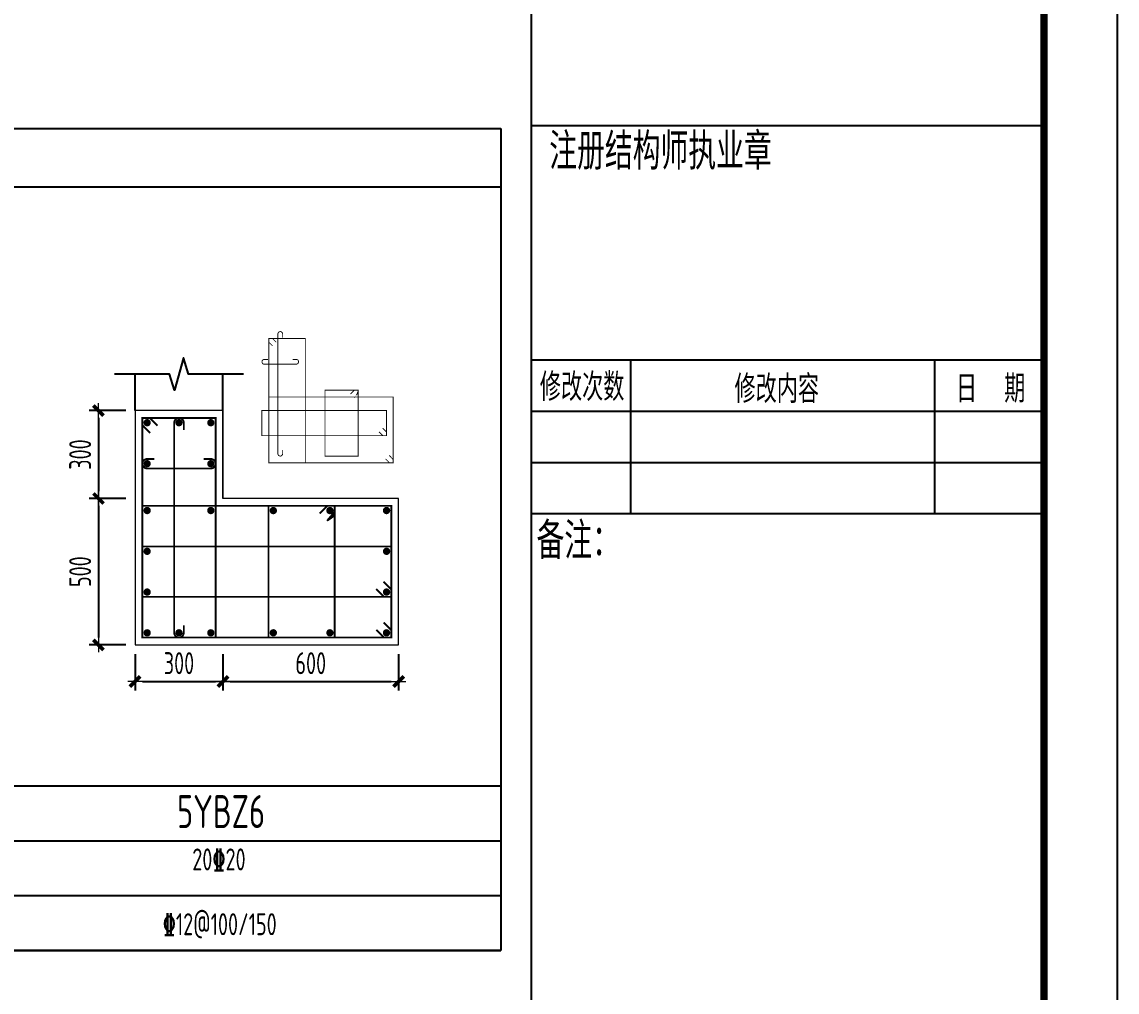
# Model space of a CAD drawing. Extents: x 292423 to 376523, y 106557 to 361882.
# Drawn here: x 361563 to 376523, y 204761 to 218013 of the extents above; entities that cross this region are included whole.
import ezdxf
from ezdxf.enums import TextEntityAlignment as Align

# ---------------------------------------------------------------- set-up
doc = ezdxf.new("R2010")
doc.units = 0
doc.header["$LTSCALE"] = 1000
doc.layers.get('0').update_dxf_attribs({"linetype": 'CONTINUOUS'})
doc.layers.get('Defpoints').update_dxf_attribs({"linetype": 'CONTINUOUS'})
for name, color, linetype in [('1508', 2, 'CONTINUOUS'), ('PUB_TITLE', 4, 'CONTINUOUS'), ('TAB', 7, 'CONTINUOUS'), ('THIN', 7, 'CONTINUOUS'), ('tk', 7, 'CONTINUOUS')]:
    doc.layers.add(name, color=color, linetype=linetype)
for name, color, linetype, lineweight in [('REIN', 6, 'CONTINUOUS', 18), ('Z-柱大样外框', 7, 'ByLayer', 18), ('Z-详图标注', 3, 'CONTINUOUS', 18)]:
    doc.layers.add(name, color=color, linetype=linetype, lineweight=lineweight)
doc.styles.add('HZTXT2', font='tssdeng.shx', dxfattribs={"width": 0.7, "bigfont": 'tssdchn.shx'})
doc.styles.get("Standard").update_dxf_attribs({"font": 'tssdeng.shx', "width": 0.7, "bigfont": 'tssdchn.shx'})
doc.styles.add('TCCAD_Dimension', font='Tssdeng.shx', dxfattribs={"width": 0.7, "bigfont": 'tssdchn.shx'})
doc.dimstyles.new('TCCAD_25_100', dxfattribs={"dimtxt": 300, "dimasz": 100, "dimexe": 125, "dimexo": 125, "dimgap": 100, "dimtad": 1, "dimdec": 0, "dimlfac": 0.25, "dimzin": 0, "dimdsep": 46, "dimtxsty": 'TCCAD_Dimension', "dimblk": '_TCDBK25_100', "dimcen": 0, "dimclrt": 7, "dimadec": 0, "dimazin": 0, "dimtfac": 1, "dimtdec": 0, "dimtix": 1, "dimtmove": 2, "dimatfit": 3, "dimfxl": 1, "dimtolj": 1, "dimtzin": 0, "dimarcsym": 0})

# ---------------------------------------------------------------- blocks, each defined once
blk = doc.blocks.new('_TCDBK25_100')
blk.add_line((-1, 0), (1, 0))
at = {"const_width": 0.5}
blk.add_lwpolyline([(-0.7, -0.7), (0.7, 0.7)], dxfattribs=at)
blk = doc.blocks.new('*D23')
at = {"layer": 'Defpoints', "color": 0}
for p in [(363108.7376156818, 212703.7439542134), (362608.7376156817, 211503.7439542133), (363108.7376156818, 211503.7439542133)]:
    blk.add_point(p, dxfattribs=at)
at = {"layer": 'Z-详图标注', "color": 0, "lineweight": -2}
for p, q in [((362983.7376156818, 212703.7439542134), (362483.7376156817, 212703.7439542134)), ((362608.7376156817, 212603.7439542134), (362608.7376156817, 211603.7439542133)), ((362983.7376156818, 211503.7439542133), (362483.7376156817, 211503.7439542133))]:
    blk.add_line(p, q, dxfattribs=at)
at = {"layer": 'Z-详图标注', "color": 0, "lineweight": -2, "xscale": 100, "yscale": 100, "zscale": 100}
for p, rotation in [((362608.7376156817, 212703.7439542134), 90), ((362608.7376156817, 211503.7439542133), 270)]:
    blk.add_blockref('_TCDBK25_100', p, dxfattribs=dict(at, rotation=rotation))
at = {"layer": 'Z-详图标注', "color": 7, "insert": (362358.7376156816, 212103.7439542134), "char_height": 300, "attachment_point": 5, "rotation": 90, "style": 'TCCAD_Dimension'}
blk.add_mtext('\\A1;300', dxfattribs=at)
blk = doc.blocks.new('*D24')
at = {"layer": 'Defpoints', "color": 0}
for p in [(363108.7376156818, 211503.7439542133), (362608.7376156819, 209503.7439542151), (363108.7376156818, 209503.7439542151)]:
    blk.add_point(p, dxfattribs=at)
at = {"layer": 'Z-详图标注', "color": 0, "lineweight": -2}
for p, q in [((362983.7376156818, 211503.7439542133), (362483.7376156819, 211503.7439542133)), ((362608.7376156819, 211403.7439542133), (362608.7376156819, 209603.7439542151)), ((362983.7376156818, 209503.7439542151), (362483.7376156819, 209503.7439542151))]:
    blk.add_line(p, q, dxfattribs=at)
at = {"layer": 'Z-详图标注', "color": 0, "lineweight": -2, "xscale": 100, "yscale": 100, "zscale": 100}
for p, rotation in [((362608.7376156819, 211503.7439542133), 90), ((362608.7376156819, 209503.7439542151), 270)]:
    blk.add_blockref('_TCDBK25_100', p, dxfattribs=dict(at, rotation=rotation))
at = {"layer": 'Z-详图标注', "color": 7, "insert": (362358.7376156818, 210503.7439542143), "char_height": 300, "attachment_point": 5, "rotation": 90, "style": 'TCCAD_Dimension'}
blk.add_mtext('\\A1;500', dxfattribs=at)
blk = doc.blocks.new('*D25')
at = {"layer": 'Defpoints', "color": 0}
for p in [(363108.7376156818, 209503.7439542151), (364308.7376156818, 209503.7439542144), (364308.7376156818, 209003.743954215)]:
    blk.add_point(p, dxfattribs=at)
at = {"layer": 'Z-详图标注', "color": 0, "lineweight": -2}
for p, q in [((363108.7376156818, 209378.7439542151), (363108.7376156818, 208878.743954215)), ((364308.7376156818, 209378.7439542144), (364308.7376156818, 208878.743954215)), ((363208.7376156818, 209003.743954215), (364208.7376156818, 209003.743954215))]:
    blk.add_line(p, q, dxfattribs=at)
at = {"layer": 'Z-详图标注', "color": 0, "lineweight": -2, "xscale": 100, "yscale": 100, "zscale": 100, "rotation": 180}
blk.add_blockref('_TCDBK25_100', (363108.7376156818, 209003.743954215), dxfattribs=at)
at = {"layer": 'Z-详图标注', "color": 0, "lineweight": -2, "xscale": 100, "yscale": 100, "zscale": 100}
blk.add_blockref('_TCDBK25_100', (364308.7376156818, 209003.743954215), dxfattribs=at)
at = {"layer": 'Z-详图标注', "color": 7, "insert": (363708.7376156818, 209253.743954215), "char_height": 300, "attachment_point": 5, "style": 'TCCAD_Dimension'}
blk.add_mtext('\\A1;300', dxfattribs=at)
blk = doc.blocks.new('*D26')
at = {"layer": 'Defpoints', "color": 0}
for p in [(364308.7376156818, 209503.7439542144), (366708.7376156819, 209503.7439542132), (366708.7376156819, 209003.7439542151)]:
    blk.add_point(p, dxfattribs=at)
at = {"layer": 'Z-详图标注', "color": 0, "lineweight": -2}
for p, q in [((364308.7376156818, 209378.7439542144), (364308.7376156818, 208878.7439542151)), ((366708.7376156819, 209378.7439542132), (366708.7376156819, 208878.7439542151)), ((364408.7376156818, 209003.7439542151), (366608.7376156819, 209003.7439542151))]:
    blk.add_line(p, q, dxfattribs=at)
at = {"layer": 'Z-详图标注', "color": 0, "lineweight": -2, "xscale": 100, "yscale": 100, "zscale": 100, "rotation": 180}
blk.add_blockref('_TCDBK25_100', (364308.7376156818, 209003.7439542151), dxfattribs=at)
at = {"layer": 'Z-详图标注', "color": 0, "lineweight": -2, "xscale": 100, "yscale": 100, "zscale": 100}
blk.add_blockref('_TCDBK25_100', (366708.7376156819, 209003.7439542151), dxfattribs=at)
at = {"layer": 'Z-详图标注', "color": 7, "insert": (365508.7376156818, 209253.7439542151), "char_height": 300, "attachment_point": 5, "style": 'TCCAD_Dimension'}
blk.add_mtext('\\A1;600', dxfattribs=at)
blk = doc.blocks.new('A1tk')
at = {"layer": 'PUB_TITLE'}
for p, q in [((76099.99999999988, 44731.79010904813), (83099.99999999988, 44731.79010904813)), ((76099.99999999988, 41531.79010904813), (83099.99999999988, 41531.79010904813)), ((77452.85625670129, 41531.79010904825), (77452.85625670129, 39431.9279869115)), ((81605.54825316148, 41531.79010904813), (81605.54825316148, 39431.9279869115)), ((76099.99999999988, 40831.79010904813), (83099.99999999988, 40831.79010904813)), ((76100, 40131.9279869115), (83100, 40131.9279869115)), ((76100, 39431.9279869115), (83100, 39431.9279869115))]:
    blk.add_line(p, q, dxfattribs=at)
at = {"layer": 'tk'}
blk.add_line((76099.99999999988, 1000), (76099.99999999988, 58400), dxfattribs=at)
at = {"layer": 'tk', "color": 5}
blk.add_lwpolyline([(0, 0), (0, 59400), (84099.99999999988, 59400), (84099.99999999988, 0)], close=True, dxfattribs=at)
at = {"layer": 'tk', "const_width": 100}
blk.add_lwpolyline([(2500, 1000), (83099.99999999988, 1000), (83099.99999999988, 58400), (2500, 58400)], close=True, dxfattribs=at)
at = {"layer": 'PUB_TITLE', "style": 'HZTXT2', "width": 0.8}
for s, height, p in [('注册结构师执业章', 500, (77863.29830531206, 44408.55906262412)), ('修改次数', 380, (76792.32546380954, 41180.53020924225)), ('修改内容', 380, (79451.6176002518, 41153.64342728001)), ('日  期', 380, (82371.91934920254, 41153.64342728001)), ('备注：', 500, (76739.93801630347, 39088.64536064514))]:
    blk.add_text(s, height=height, dxfattribs=at).set_placement(p, align=Align.MIDDLE)

msp = doc.modelspace()

# ---------------------------------------------------------------- linework, layer by layer
at = {"layer": 'REIN', "color": 6}
for points, const_width, elevation in [([(365124.4785101301, 212165.4632779245), (365124.47851013, 212115.4632779246, -1), (365059.47851013, 212115.4632779245), (365059.47851013, 213750.4632779238, -1), (365124.47851013, 213750.4632779238), (365124.47851013, 213700.4632779238)], 12.5, 3.461096427272176e-09), ([(365259.47851013, 213402.9632779238), (365309.47851013, 213402.9632779238, -1), (365309.47851013, 213337.9632779238), (364874.47851013, 213337.9632779238, -1), (364874.47851013, 213402.9632779238), (364924.47851013, 213402.9632779238)], 12.5, 3.461096427272176e-09), ([(363773.7376156818, 209768.7439542148), (363773.7376156818, 209668.7439542149, -1), (363643.7376156818, 209668.743954215), (363643.7376156818, 212538.7439542133, -1), (363773.7376156818, 212538.7439542133), (363773.7376156818, 212438.7439542135)], 25, -1.538850695724497e-09), ([(364043.7376156818, 212043.7439542133), (364143.7376156817, 212043.7439542133, -1), (364143.7376156818, 211913.7439542133), (363273.7376156818, 211913.7439542133, -1), (363273.7376156818, 212043.7439542133), (363373.7376156818, 212043.7439542133)], 25, -1.538850695724497e-09)]:
    msp.add_lwpolyline(points, format="xyb", dxfattribs=dict(at, const_width=const_width, elevation=elevation))
at = {"layer": 'REIN', "color": 210}
for points, const_width, elevation in [([(364987.7892964967, 213587.1524915571), (364934.7562879078, 213640.1855001461), (364934.7562879078, 213690.1855001461), (365434.7562879078, 213690.1855001461), (365434.7562879078, 211990.1855001468), (364934.7562879079, 211990.1855001469), (364934.7562879078, 213690.1855001461), (364984.7562879078, 213690.185500146), (365037.7892964967, 213637.1524915571)], 12.5, 1.346099067326552e-08), ([(366581.7232793187, 212093.2185087352), (366634.7562879078, 212040.1855001461), (366634.7562879079, 211990.1855001461), (364934.7562879079, 211990.1855001469), (364934.7562879078, 212890.1855001461), (366634.7562879079, 212890.1855001461), (366634.7562879079, 211990.1855001461), (366584.7562879078, 211990.1855001461), (366531.7232793187, 212043.2185087351)], 12.5, 1.346099067326552e-08), ([(363314.8036328598, 212397.6779370353), (363208.7376156817, 212503.7439542133), (363208.7376156818, 212603.7439542134), (364208.7376156818, 212603.7439542135), (364208.7376156818, 209603.7439542146), (363208.7376156818, 209603.7439542151), (363208.7376156818, 212603.7439542134), (363308.7376156817, 212603.7439542134), (363414.8036328598, 212497.6779370353)], 25, -1.538850695724497e-09), ([(366502.6715985038, 209809.8099713913), (366608.7376156818, 209703.7439542133), (366608.7376156818, 209603.7439542133), (363208.7376156818, 209603.7439542151), (363208.7376156818, 211403.7439542132), (366608.7376156818, 211403.7439542132), (366608.7376156818, 209603.7439542133), (366508.7376156818, 209603.7439542133), (366402.6715985039, 209709.8099713913)], 25, -1.538850695724497e-09)]:
    msp.add_lwpolyline(points, dxfattribs=dict(at, const_width=const_width, elevation=elevation))
at = {"layer": 'REIN', "color": 6}
for points, const_width, elevation in [([(366052.2788348743, 212929.9302693347), (366105.3118434633, 212982.9632779238), (366155.3118434632, 212982.9632779237), (366155.3118434633, 212082.9632779239), (365703.6451767967, 212082.9632779242), (365703.6451767967, 212982.9632779237), (366155.3118434632, 212982.9632779237), (366155.3118434633, 212932.9632779238), (366102.2788348743, 212879.9302693347)], 12.5, 3.461096427272176e-09), ([(366488.945501541, 212464.3296198461), (366541.97851013, 212411.296611257), (366541.97851013, 212361.296611257), (364841.97851013, 212361.2966112577), (364841.97851013, 212704.6299445907), (366541.97851013, 212704.6299445905), (366541.97851013, 212361.296611257), (366491.97851013, 212361.2966112571), (366438.945501541, 212414.3296198461)], 12.5, 3.461096427272176e-09), ([(365629.3382651704, 211297.6779370353), (365735.4042823485, 211403.7439542133), (365835.4042823484, 211403.7439542132), (365835.4042823485, 209603.7439542137), (364932.0709490151, 209603.7439542141), (364932.0709490151, 211403.7439542132), (365835.4042823484, 211403.7439542132), (365835.4042823485, 211303.7439542132), (365729.3382651705, 211197.6779370353)], 25, -1.538850695724497e-09), ([(366502.6715985039, 210366.476638058), (366608.7376156818, 210260.41062088), (366608.7376156818, 210160.41062088), (363208.7376156818, 210160.4106208811), (363208.7376156818, 210847.0772875472), (366608.7376156818, 210847.0772875466), (366608.7376156818, 210160.41062088), (366508.7376156818, 210160.4106208799), (366402.6715985039, 210266.4766380579)], 25, -1.538850695724497e-09)]:
    msp.add_lwpolyline(points, dxfattribs=dict(at, const_width=const_width, elevation=elevation))
at = {"layer": 'REIN', "color": 6, "const_width": 50, "elevation": -1.538850695724497e-09}
for points in [[(363248.7376156818, 212538.7439542134, 1), (363298.7376156817, 212538.7439542133, 1)], [(363683.7376156818, 212538.7439542133, 1), (363733.7376156818, 212538.7439542133, 1)], [(364118.7376156819, 212538.7439542133, 1), (364168.7376156818, 212538.7439542135, 1)], [(363248.7376156818, 211978.7439542133, 1), (363298.7376156818, 211978.7439542133, 1)], [(364118.7376156818, 211978.7439542133, 1), (364168.7376156818, 211978.7439542133, 1)], [(363248.7376156817, 211338.7439542132, 1), (363298.7376156818, 211338.7439542132, 1)], [(364118.7376156818, 211338.7439542132, 1), (364168.7376156818, 211338.7439542132, 1)], [(364972.0709490151, 211338.7439542132, 1), (365022.0709490151, 211338.7439542132, 1)], [(365745.4042823485, 211338.7439542132, 1), (365795.4042823485, 211338.7439542132, 1)], [(366518.7376156818, 211338.7439542132, 1), (366568.7376156818, 211338.7439542132, 1)], [(363248.7376156818, 210782.0772875472, 1), (363298.7376156818, 210782.0772875472, 1)], [(366518.7376156818, 210782.0772875466, 1), (366568.7376156819, 210782.0772875466, 1)], [(363248.7376156818, 210225.4106208811, 1), (363298.7376156818, 210225.4106208811, 1)], [(366518.7376156818, 210225.41062088, 1), (366568.7376156819, 210225.41062088, 1)], [(363248.7376156818, 209668.7439542151, 1), (363298.7376156818, 209668.7439542151, 1)], [(363683.7376156818, 209668.7439542148, 1), (363733.7376156818, 209668.7439542148, 1)], [(364118.7376156818, 209668.7439542146, 1), (364168.7376156818, 209668.7439542146, 1)], [(364972.0709490151, 209668.7439542142, 1), (365022.0709490151, 209668.7439542142, 1)], [(365745.4042823486, 209668.7439542137, 1), (365795.4042823485, 209668.7439542137, 1)], [(366518.7376156818, 209668.7439542133, 1), (366568.7376156818, 209668.7439542133, 1)]]:
    msp.add_lwpolyline(points, format="xyb", close=True, dxfattribs=at)
at = {"layer": 'TAB'}
for p, q in [((295391.9223657661, 216557.4683483892), (368105.7241992582, 216557.4683483891, 1.88294254142473e-08)), ((368105.7241992583, 216557.4683483891, 3.072785090601338e-08), (368105.7241992582, 205328.5266659237, -1.320903256724245e-07)), ((297191.9223657662, 215759.1040590007), (368105.7241992583, 215759.1040590007, 1.854924764987694e-08)), ((295391.9223657662, 207578.5266659232, -1.512419994533505e-07), (368105.7241992581, 207578.5266659232, -1.324125740391032e-07)), ((295391.9223657663, 206828.5266659235, -1.512419994533505e-07), (368105.7241992582, 206828.5266659234, -1.324125740391032e-07)), ((295391.9223657663, 206078.5266659232, -1.512419994533505e-07), (368105.7241992582, 206078.5266659233, -1.324125740391032e-07)), ((368105.7241992582, 205328.5266659233, -1.324125740391032e-07), (295391.9223657661, 205328.5266659232, -1.512419994533505e-07)), ((295391.9223657658, 205328.5266659234, -1.512419994533505e-07), (368105.7241992582, 205328.5266659233, -1.324125740391032e-07))]:
    msp.add_line(p, q, dxfattribs=at)
at = {"layer": 'THIN'}
for p, q in [((363108.7376156818, 212703.7439542134, -1.153874494171784e-08), (363108.7376156818, 213203.7439542135, -1.153874494171784e-08)), ((364308.7376156818, 212703.7439542133, -1.153874494171784e-08), (364308.7376156818, 213203.7439542134, -1.153874494171784e-08))]:
    msp.add_line(p, q, dxfattribs=at)
at = {"layer": 'THIN', "elevation": 8.373847203974082e-08}
msp.add_lwpolyline([(364588.7376156818, 213203.7439542134), (363838.7376156818, 213203.7439542133), (363768.7376156818, 213423.7439542133), (363648.7376156818, 212983.7439542133), (363578.7376156818, 213203.7439542133), (362828.7376156818, 213203.7439542133)], dxfattribs=at)
at = {"layer": 'Z-柱大样外框', "elevation": -1.153874494171784e-08}
msp.add_lwpolyline([(364308.7376156818, 211503.7439542132), (364308.7376156818, 212703.7439542133), (363108.7376156818, 212703.7439542134), (363108.7376156818, 209503.7439542151), (366708.7376156819, 209503.7439542132), (366708.7376156818, 211503.7439542132), (364308.7376156818, 211503.7439542132), (364308.7376156818, 212703.7439542133)], close=True, dxfattribs=at)

# ---------------------------------------------------------------- block references
at = {"layer": '1508'}
msp.add_blockref('A1tk', (292422.6344298457, 171865.3542306153), dxfattribs=at)

# ---------------------------------------------------------------- texts
at = {"layer": 'TAB', "width": 0.7}
for s, height, p in [('5YBZ6', 450, (364283.6563292057, 207227.4057676194, -1.627807443950683e-07)), ('%%13212@100/150', 300, (364264.5996552799, 205688.5364153748, -1.627807443950683e-07))]:
    msp.add_text(s, height=height, dxfattribs=at).set_placement(p, align=Align.MIDDLE_CENTER)
msp.add_text('20%%13220', height=300, dxfattribs=at).set_placement((363890.4672228838, 206333.5706654945, -1.627807443950683e-07), align=Align.BOTTOM_LEFT)

# ---------------------------------------------------------------- dimensions: what is measured, and where the dimension line sits
at = {"layer": 'Z-详图标注'}
for base, p1, p2, picture, middle in [((362608.7376156817, 211503.7439542133, -1.538850695724497e-09), (363108.7376156818, 212703.7439542134, -1.538850695724497e-09), (363108.7376156818, 211503.7439542133, -1.538850695724497e-09), '*D23', (362358.7376156816, 212103.7439542134, -1.538850695724497e-09)), ((362608.7376156819, 209503.7439542151, -1.538850695724497e-09), (363108.7376156818, 211503.7439542133, -1.538850695724497e-09), (363108.7376156818, 209503.7439542151, -1.538850695724497e-09), '*D24', (362358.7376156818, 210503.7439542143, -1.538850695724497e-09))]:
    dim = msp.add_linear_dim(base=base, p1=p1, p2=p2, angle=270, dimstyle='TCCAD_25_100', dxfattribs=at)
    dim.commit()
    dim.dimension.update_dxf_attribs({"geometry": picture, "text_midpoint": middle})
for base, p1, p2, picture, middle in [((364308.7376156818, 209003.743954215, -1.538850695724497e-09), (363108.7376156818, 209503.7439542151, -1.538850695724497e-09), (364308.7376156818, 209503.7439542144, -1.538850695724497e-09), '*D25', (363708.7376156818, 209253.743954215, -1.538850695724497e-09)), ((366708.7376156819, 209003.7439542151, -1.538850695724497e-09), (364308.7376156818, 209503.7439542144, -1.538850695724497e-09), (366708.7376156819, 209503.7439542132, -1.538850695724497e-09), '*D26', (365508.7376156818, 209253.7439542151, -1.538850695724497e-09))]:
    dim = msp.add_linear_dim(base=base, p1=p1, p2=p2, dimstyle='TCCAD_25_100', dxfattribs=at)
    dim.commit()
    dim.dimension.update_dxf_attribs({"geometry": picture, "text_midpoint": middle})

doc.saveas('drawing.dxf')
